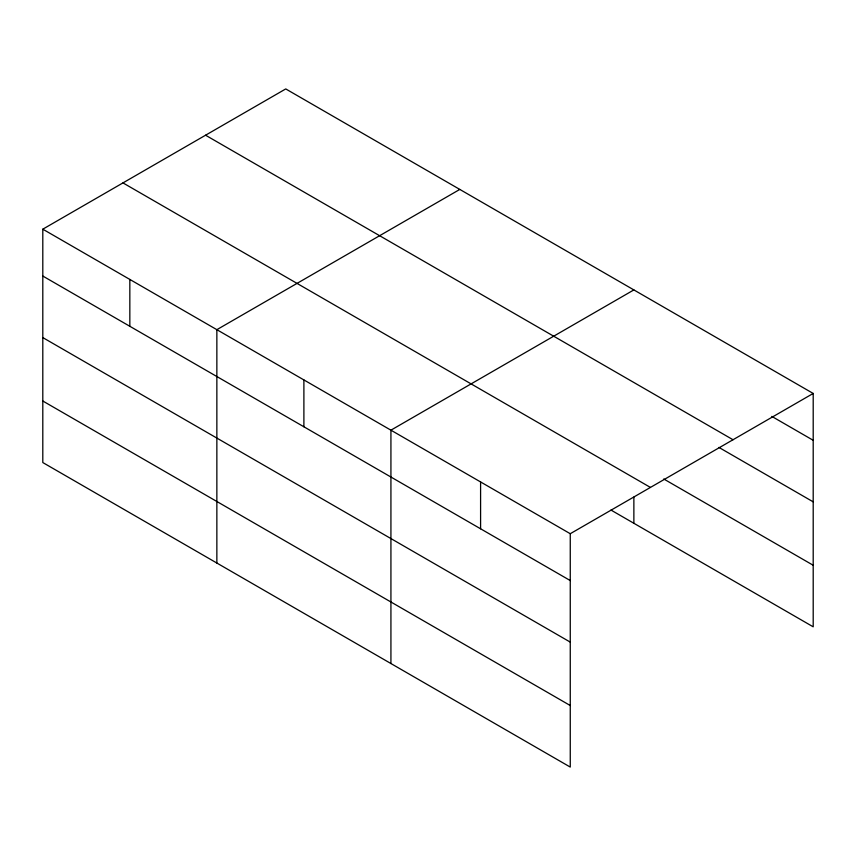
<?xml version="1.0" encoding="UTF-8"?>
<svg xmlns="http://www.w3.org/2000/svg" width="856" height="856" viewBox="0 0 856 856"><rect width="100%" height="100%" fill="white"/><g stroke="black" fill="none" stroke-linecap="round" stroke-linejoin="round"><path stroke-width="1.28" d="M42.8 229.183L570.257 533.716L570.257 767.072L42.8 462.55L42.8 229.183L285.744 88.928L813.2 393.45L813.2 626.817L610.959 510.048M459.8 189.422L216.857 329.678L216.857 563.045M633.868 289.916L390.925 430.172L390.925 663.539M570.257 533.716L813.2 393.45M771.812 416.401L813.2 440.294M205.568 135.216L733.025 439.738M718.933 447.421L813.2 501.851M663.753 478.986L813.2 565.26M122.975 182.906L650.432 487.428M42.8 276.039L570.257 580.561M42.8 337.585L570.257 642.107M42.8 401.004L570.257 705.526M633.868 497.079L633.868 523.273M480.591 481.939L480.591 528.794M303.891 379.925L303.891 426.78M129.834 279.43L129.834 326.286"/></g></svg>
